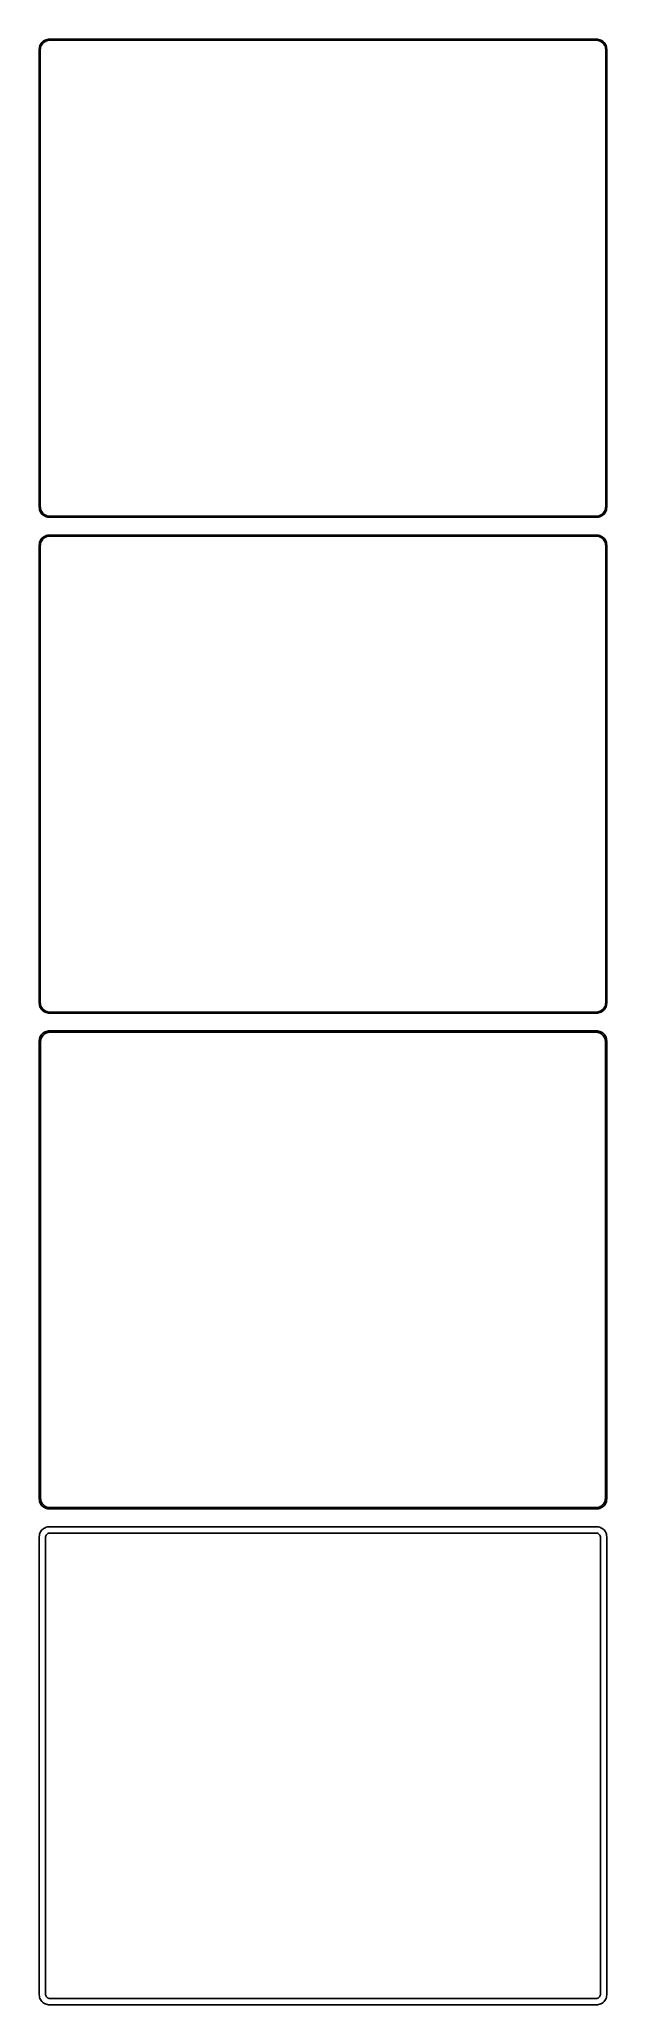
# Model space of a CAD drawing. Header units: metres. Extents: x -142 to 142, y 876 to 1863.
import ezdxf

# ---------------------------------------------------------------- set-up
doc = ezdxf.new("R2010")
doc.units = ezdxf.units.M

msp = doc.modelspace()

# ---------------------------------------------------------------- linework, layer by layer
for p, q in [((-142.461, 1858.63), (-142.5, 1858)), ((-142.5, 1858), (-142.5, 1628)), ((-142.343, 1859.24), (-142.461, 1858.63)), ((-142.149, 1859.84), (-142.343, 1859.24)), ((-141.882, 1860.41), (-142.149, 1859.84)), ((-142, 1857.75), (-141.963, 1858.35)), ((-142, 1628.25), (-142, 1857.75)), ((-141.963, 1858.35), (-141.851, 1858.93)), ((-141.545, 1860.94), (-141.882, 1860.41)), ((-141.851, 1858.93), (-141.666, 1859.5)), ((-141.666, 1859.5), (-141.412, 1860.04)), ((-141.145, 1861.42), (-141.545, 1860.94)), ((-141.412, 1860.04), (-141.093, 1860.54)), ((-140.687, 1861.85), (-141.145, 1861.42)), ((-141.093, 1860.54), (-140.713, 1861)), ((-140.713, 1861), (-140.278, 1861.41)), ((-140.179, 1862.22), (-140.687, 1861.85)), ((-140.278, 1861.41), (-139.795, 1861.76)), ((-139.629, 1862.52), (-140.179, 1862.22)), ((-139.795, 1861.76), (-139.272, 1862.05)), ((-139.045, 1862.76), (-139.629, 1862.52)), ((-139.272, 1862.05), (-138.718, 1862.27)), ((-138.437, 1862.91), (-139.045, 1862.76)), ((-138.718, 1862.27), (-138.14, 1862.42)), ((-137.814, 1862.99), (-138.437, 1862.91)), ((-138.14, 1862.42), (-137.548, 1862.49)), ((137.814, 1862.99), (-137.814, 1862.99)), ((-137.548, 1862.49), (137.548, 1862.49)), ((137.548, 1862.49), (138.14, 1862.42)), ((138.437, 1862.91), (137.814, 1862.99)), ((138.14, 1862.42), (138.718, 1862.27)), ((139.045, 1862.76), (138.437, 1862.91)), ((138.718, 1862.27), (139.272, 1862.05)), ((139.629, 1862.52), (139.045, 1862.76)), ((139.272, 1862.05), (139.795, 1861.76)), ((140.179, 1862.22), (139.629, 1862.52)), ((139.795, 1861.76), (140.278, 1861.41)), ((140.687, 1861.85), (140.179, 1862.22)), ((140.278, 1861.41), (140.713, 1861)), ((141.145, 1861.42), (140.687, 1861.85)), ((140.713, 1861), (141.093, 1860.54)), ((141.093, 1860.54), (141.412, 1860.04)), ((141.545, 1860.94), (141.145, 1861.42)), ((141.412, 1860.04), (141.666, 1859.5)), ((141.882, 1860.41), (141.545, 1860.94)), ((141.666, 1859.5), (141.851, 1858.93)), ((141.851, 1858.93), (141.963, 1858.35)), ((142.149, 1859.84), (141.882, 1860.41)), ((141.963, 1858.35), (142, 1857.75)), ((142, 1857.75), (142, 1628.25)), ((142.343, 1859.24), (142.149, 1859.84)), ((142.461, 1858.63), (142.343, 1859.24)), ((142.5, 1858), (142.461, 1858.63)), ((142.5, 1628), (142.5, 1858)), ((-142.5, 1628), (-142.461, 1627.37)), ((-142.461, 1627.37), (-142.343, 1626.76)), ((-142.343, 1626.76), (-142.149, 1626.16)), ((-142.149, 1626.16), (-141.882, 1625.59)), ((-141.963, 1627.65), (-142, 1628.25)), ((-141.851, 1627.07), (-141.963, 1627.65)), ((-141.882, 1625.59), (-141.545, 1625.06)), ((-141.666, 1626.5), (-141.851, 1627.07)), ((-141.412, 1625.96), (-141.666, 1626.5)), ((-141.545, 1625.06), (-141.145, 1624.58)), ((-141.093, 1625.46), (-141.412, 1625.96)), ((-141.145, 1624.58), (-140.687, 1624.15)), ((-140.713, 1625), (-141.093, 1625.46)), ((-140.278, 1624.59), (-140.713, 1625)), ((-140.687, 1624.15), (-140.179, 1623.78)), ((-139.795, 1624.24), (-140.278, 1624.59)), ((-140.179, 1623.78), (-139.629, 1623.48)), ((-139.272, 1623.95), (-139.795, 1624.24)), ((-139.629, 1623.48), (-139.045, 1623.24)), ((-138.718, 1623.73), (-139.272, 1623.95)), ((-139.045, 1623.24), (-138.437, 1623.09)), ((-138.14, 1623.58), (-138.718, 1623.73)), ((-138.437, 1623.09), (-137.814, 1623.01)), ((-137.548, 1623.51), (-138.14, 1623.58)), ((-137.814, 1623.01), (137.814, 1623.01)), ((137.548, 1623.51), (-137.548, 1623.51)), ((138.14, 1623.58), (137.548, 1623.51)), ((137.814, 1623.01), (138.437, 1623.09)), ((138.718, 1623.73), (138.14, 1623.58)), ((138.437, 1623.09), (139.045, 1623.24)), ((139.272, 1623.95), (138.718, 1623.73)), ((139.045, 1623.24), (139.629, 1623.48)), ((139.795, 1624.24), (139.272, 1623.95)), ((139.629, 1623.48), (140.179, 1623.78)), ((140.278, 1624.59), (139.795, 1624.24)), ((140.179, 1623.78), (140.687, 1624.15)), ((140.713, 1625), (140.278, 1624.59)), ((140.687, 1624.15), (141.145, 1624.58)), ((141.093, 1625.46), (140.713, 1625)), ((141.412, 1625.96), (141.093, 1625.46)), ((141.145, 1624.58), (141.545, 1625.06)), ((141.666, 1626.5), (141.412, 1625.96)), ((141.545, 1625.06), (141.882, 1625.59)), ((141.851, 1627.07), (141.666, 1626.5)), ((141.963, 1627.65), (141.851, 1627.07)), ((141.882, 1625.59), (142.149, 1626.16)), ((142, 1628.25), (141.963, 1627.65)), ((142.149, 1626.16), (142.343, 1626.76)), ((142.343, 1626.76), (142.461, 1627.37)), ((142.461, 1627.37), (142.5, 1628)), ((-142.461, 1609.63), (-142.5, 1609)), ((-142.5, 1609), (-142.5, 1379)), ((-142.343, 1610.24), (-142.461, 1609.63)), ((-142.149, 1610.84), (-142.343, 1610.24)), ((-141.882, 1611.41), (-142.149, 1610.84)), ((-142, 1608.75), (-141.963, 1609.35)), ((-141.963, 1609.35), (-141.851, 1609.93)), ((-141.545, 1611.94), (-141.882, 1611.41)), ((-141.851, 1609.93), (-141.666, 1610.5)), ((-141.666, 1610.5), (-141.412, 1611.04)), ((-141.145, 1612.42), (-141.545, 1611.94)), ((-141.412, 1611.04), (-141.093, 1611.54)), ((-140.687, 1612.85), (-141.145, 1612.42)), ((-141.093, 1611.54), (-140.713, 1612)), ((-140.713, 1612), (-140.278, 1612.41)), ((-140.179, 1613.22), (-140.687, 1612.85)), ((-140.278, 1612.41), (-139.795, 1612.76)), ((-139.629, 1613.52), (-140.179, 1613.22)), ((-139.795, 1612.76), (-139.272, 1613.05)), ((-139.045, 1613.76), (-139.629, 1613.52)), ((-139.272, 1613.05), (-138.718, 1613.27)), ((-138.437, 1613.91), (-139.045, 1613.76)), ((-138.718, 1613.27), (-138.14, 1613.42)), ((-137.814, 1613.99), (-138.437, 1613.91)), ((-138.14, 1613.42), (-137.548, 1613.49)), ((137.814, 1613.99), (-137.814, 1613.99)), ((-137.548, 1613.49), (137.548, 1613.49)), ((137.548, 1613.49), (138.14, 1613.42)), ((138.437, 1613.91), (137.814, 1613.99)), ((138.14, 1613.42), (138.718, 1613.27)), ((139.045, 1613.76), (138.437, 1613.91)), ((138.718, 1613.27), (139.272, 1613.05)), ((139.629, 1613.52), (139.045, 1613.76)), ((139.272, 1613.05), (139.795, 1612.76)), ((140.179, 1613.22), (139.629, 1613.52)), ((139.795, 1612.76), (140.278, 1612.41)), ((140.687, 1612.85), (140.179, 1613.22)), ((140.278, 1612.41), (140.713, 1612)), ((141.145, 1612.42), (140.687, 1612.85)), ((140.713, 1612), (141.093, 1611.54)), ((141.093, 1611.54), (141.412, 1611.04)), ((141.545, 1611.94), (141.145, 1612.42)), ((141.412, 1611.04), (141.666, 1610.5)), ((141.882, 1611.41), (141.545, 1611.94)), ((141.666, 1610.5), (141.851, 1609.93)), ((141.851, 1609.93), (141.963, 1609.35)), ((142.149, 1610.84), (141.882, 1611.41)), ((141.963, 1609.35), (142, 1608.75)), ((142.343, 1610.24), (142.149, 1610.84)), ((142.461, 1609.63), (142.343, 1610.24)), ((142.5, 1609), (142.461, 1609.63)), ((142.5, 1379), (142.5, 1609)), ((-142, 1379.25), (-142, 1608.75)), ((142, 1608.75), (142, 1379.25)), ((-142.5, 1379), (-142.461, 1378.37)), ((-142.461, 1378.37), (-142.343, 1377.76)), ((-142.343, 1377.76), (-142.149, 1377.16)), ((-142.149, 1377.16), (-141.882, 1376.59)), ((-141.963, 1378.65), (-142, 1379.25)), ((-141.851, 1378.07), (-141.963, 1378.65)), ((-141.882, 1376.59), (-141.545, 1376.06)), ((-141.666, 1377.5), (-141.851, 1378.07)), ((-141.412, 1376.96), (-141.666, 1377.5)), ((-141.545, 1376.06), (-141.145, 1375.58)), ((-141.093, 1376.46), (-141.412, 1376.96)), ((-141.145, 1375.58), (-140.687, 1375.15)), ((-140.713, 1376), (-141.093, 1376.46)), ((-140.278, 1375.59), (-140.713, 1376)), ((-140.687, 1375.15), (-140.179, 1374.78)), ((-139.795, 1375.24), (-140.278, 1375.59)), ((-140.179, 1374.78), (-139.629, 1374.48)), ((-139.272, 1374.95), (-139.795, 1375.24)), ((-139.629, 1374.48), (-139.045, 1374.24)), ((-138.718, 1374.73), (-139.272, 1374.95)), ((-139.045, 1374.24), (-138.437, 1374.09)), ((-138.14, 1374.58), (-138.718, 1374.73)), ((-138.437, 1374.09), (-137.814, 1374.01)), ((-137.548, 1374.51), (-138.14, 1374.58)), ((-137.814, 1374.01), (137.814, 1374.01)), ((137.548, 1374.51), (-137.548, 1374.51)), ((138.14, 1374.58), (137.548, 1374.51)), ((137.814, 1374.01), (138.437, 1374.09)), ((138.718, 1374.73), (138.14, 1374.58)), ((138.437, 1374.09), (139.045, 1374.24)), ((139.272, 1374.95), (138.718, 1374.73)), ((139.045, 1374.24), (139.629, 1374.48)), ((139.795, 1375.24), (139.272, 1374.95)), ((139.629, 1374.48), (140.179, 1374.78)), ((140.278, 1375.59), (139.795, 1375.24)), ((140.179, 1374.78), (140.687, 1375.15)), ((140.713, 1376), (140.278, 1375.59)), ((140.687, 1375.15), (141.145, 1375.58)), ((141.093, 1376.46), (140.713, 1376)), ((141.412, 1376.96), (141.093, 1376.46)), ((141.145, 1375.58), (141.545, 1376.06)), ((141.666, 1377.5), (141.412, 1376.96)), ((141.545, 1376.06), (141.882, 1376.59)), ((141.851, 1378.07), (141.666, 1377.5)), ((141.963, 1378.65), (141.851, 1378.07)), ((141.882, 1376.59), (142.149, 1377.16)), ((142, 1379.25), (141.963, 1378.65)), ((142.149, 1377.16), (142.343, 1377.76)), ((142.343, 1377.76), (142.461, 1378.37)), ((142.461, 1378.37), (142.5, 1379)), ((-141.882, 1362.41), (-142.149, 1361.84)), ((-141.545, 1362.94), (-141.882, 1362.41)), ((-141.145, 1363.42), (-141.545, 1362.94)), ((-141.262, 1361.96), (-140.954, 1362.44)), ((-140.687, 1363.85), (-141.145, 1363.42)), ((-140.954, 1362.44), (-140.588, 1362.88)), ((-140.179, 1364.22), (-140.687, 1363.85)), ((-140.588, 1362.88), (-140.168, 1363.28)), ((-139.629, 1364.52), (-140.179, 1364.22)), ((-140.168, 1363.28), (-139.703, 1363.62)), ((-139.703, 1363.62), (-139.199, 1363.89)), ((-139.045, 1364.76), (-139.629, 1364.52)), ((-139.199, 1363.89), (-138.665, 1364.1)), ((-138.437, 1364.91), (-139.045, 1364.76)), ((-138.665, 1364.1), (-138.108, 1364.25)), ((-137.814, 1364.99), (-138.437, 1364.91)), ((-138.108, 1364.25), (-137.537, 1364.32)), ((137.814, 1364.99), (-137.814, 1364.99)), ((-137.537, 1364.32), (137.537, 1364.32)), ((137.537, 1364.32), (138.108, 1364.25)), ((138.437, 1364.91), (137.814, 1364.99)), ((138.108, 1364.25), (138.665, 1364.1)), ((139.045, 1364.76), (138.437, 1364.91)), ((138.665, 1364.1), (139.199, 1363.89)), ((139.629, 1364.52), (139.045, 1364.76)), ((139.199, 1363.89), (139.703, 1363.62)), ((140.179, 1364.22), (139.629, 1364.52)), ((139.703, 1363.62), (140.168, 1363.28)), ((140.168, 1363.28), (140.588, 1362.88)), ((140.687, 1363.85), (140.179, 1364.22)), ((140.588, 1362.88), (140.954, 1362.44)), ((141.145, 1363.42), (140.687, 1363.85)), ((140.954, 1362.44), (141.262, 1361.96)), ((141.545, 1362.94), (141.145, 1363.42)), ((141.882, 1362.41), (141.545, 1362.94)), ((142.149, 1361.84), (141.882, 1362.41)), ((-142.461, 1360.63), (-142.5, 1360)), ((-142.5, 1360), (-142.5, 1130)), ((-142.343, 1361.24), (-142.461, 1360.63)), ((-142.149, 1361.84), (-142.343, 1361.24)), ((-141.828, 1359.75), (-141.792, 1360.32)), ((-141.828, 1130.25), (-141.828, 1359.75)), ((-141.792, 1360.32), (-141.685, 1360.89)), ((-141.685, 1360.89), (-141.507, 1361.44)), ((-141.507, 1361.44), (-141.262, 1361.96)), ((141.262, 1361.96), (141.507, 1361.44)), ((141.507, 1361.44), (141.685, 1360.89)), ((141.685, 1360.89), (141.792, 1360.32)), ((141.792, 1360.32), (141.828, 1359.75)), ((141.828, 1359.75), (141.828, 1130.25)), ((142.343, 1361.24), (142.149, 1361.84)), ((142.461, 1360.63), (142.343, 1361.24)), ((142.5, 1360), (142.461, 1360.63)), ((142.5, 1130), (142.5, 1360)), ((-142.5, 1130), (-142.461, 1129.37)), ((-142.461, 1129.37), (-142.343, 1128.76)), ((-142.343, 1128.76), (-142.149, 1128.16)), ((-142.149, 1128.16), (-141.882, 1127.59)), ((-141.882, 1127.59), (-141.545, 1127.06)), ((-141.792, 1129.68), (-141.828, 1130.25)), ((-141.685, 1129.11), (-141.792, 1129.68)), ((-141.507, 1128.56), (-141.685, 1129.11)), ((-141.545, 1127.06), (-141.145, 1126.58)), ((-141.262, 1128.04), (-141.507, 1128.56)), ((-140.954, 1127.56), (-141.262, 1128.04)), ((-141.145, 1126.58), (-140.687, 1126.15)), ((-140.588, 1127.12), (-140.954, 1127.56)), ((-140.687, 1126.15), (-140.179, 1125.78)), ((-140.168, 1126.72), (-140.588, 1127.12)), ((-140.179, 1125.78), (-139.629, 1125.48)), ((-139.703, 1126.38), (-140.168, 1126.72)), ((-139.199, 1126.11), (-139.703, 1126.38)), ((-139.629, 1125.48), (-139.045, 1125.24)), ((-138.665, 1125.9), (-139.199, 1126.11)), ((-139.045, 1125.24), (-138.437, 1125.09)), ((-138.108, 1125.75), (-138.665, 1125.9)), ((-137.537, 1125.68), (-138.108, 1125.75)), ((137.537, 1125.68), (-137.537, 1125.68)), ((138.108, 1125.75), (137.537, 1125.68)), ((138.665, 1125.9), (138.108, 1125.75)), ((138.437, 1125.09), (139.045, 1125.24)), ((139.199, 1126.11), (138.665, 1125.9)), ((139.045, 1125.24), (139.629, 1125.48)), ((139.703, 1126.38), (139.199, 1126.11)), ((139.629, 1125.48), (140.179, 1125.78)), ((140.168, 1126.72), (139.703, 1126.38)), ((140.588, 1127.12), (140.168, 1126.72)), ((140.179, 1125.78), (140.687, 1126.15)), ((140.954, 1127.56), (140.588, 1127.12)), ((140.687, 1126.15), (141.145, 1126.58)), ((141.262, 1128.04), (140.954, 1127.56)), ((141.145, 1126.58), (141.545, 1127.06)), ((141.507, 1128.56), (141.262, 1128.04)), ((141.685, 1129.11), (141.507, 1128.56)), ((141.545, 1127.06), (141.882, 1127.59)), ((141.792, 1129.68), (141.685, 1129.11)), ((141.828, 1130.25), (141.792, 1129.68)), ((141.882, 1127.59), (142.149, 1128.16)), ((142.149, 1128.16), (142.343, 1128.76)), ((142.343, 1128.76), (142.461, 1129.37)), ((142.461, 1129.37), (142.5, 1130)), ((-139.629, 1115.52), (-140.179, 1115.22)), ((-139.045, 1115.76), (-139.629, 1115.52)), ((-138.437, 1115.91), (-139.045, 1115.76)), ((-138.437, 1125.09), (-137.814, 1125.01)), ((-137.814, 1115.99), (-138.437, 1115.91)), ((-137.814, 1125.01), (137.814, 1125.01)), ((137.814, 1115.99), (-137.814, 1115.99)), ((137.814, 1125.01), (138.437, 1125.09)), ((138.437, 1115.91), (137.814, 1115.99)), ((139.045, 1115.76), (138.437, 1115.91)), ((139.629, 1115.52), (139.045, 1115.76)), ((140.179, 1115.22), (139.629, 1115.52)), ((-142.461, 1111.63), (-142.5, 1111)), ((-142.5, 1111), (-142.5, 881)), ((-142.343, 1112.24), (-142.461, 1111.63)), ((-142.149, 1112.84), (-142.343, 1112.24)), ((-141.882, 1113.41), (-142.149, 1112.84)), ((-141.545, 1113.94), (-141.882, 1113.41)), ((-141.145, 1114.42), (-141.545, 1113.94)), ((-140.687, 1114.85), (-141.145, 1114.42)), ((-140.179, 1115.22), (-140.687, 1114.85)), ((-139.36, 1110.75), (-139.343, 1111.01)), ((-139.36, 881.25), (-139.36, 1110.75)), ((-139.343, 1111.01), (-139.293, 1111.27)), ((-139.293, 1111.27), (-139.211, 1111.53)), ((-139.211, 1111.53), (-139.099, 1111.77)), ((-139.099, 1111.77), (-138.957, 1111.99)), ((-138.957, 1111.99), (-138.788, 1112.19)), ((-138.788, 1112.19), (-138.595, 1112.38)), ((-138.595, 1112.38), (-138.38, 1112.53)), ((-138.38, 1112.53), (-138.148, 1112.66)), ((-138.148, 1112.66), (-137.902, 1112.76)), ((-137.902, 1112.76), (-137.645, 1112.82)), ((-137.645, 1112.82), (-137.382, 1112.86)), ((-137.382, 1112.86), (137.382, 1112.86)), ((137.382, 1112.86), (137.645, 1112.82)), ((137.645, 1112.82), (137.902, 1112.76)), ((137.902, 1112.76), (138.148, 1112.66)), ((138.148, 1112.66), (138.38, 1112.53)), ((138.38, 1112.53), (138.595, 1112.38)), ((138.595, 1112.38), (138.788, 1112.19)), ((138.788, 1112.19), (138.957, 1111.99)), ((138.957, 1111.99), (139.099, 1111.77)), ((139.099, 1111.77), (139.211, 1111.53)), ((139.211, 1111.53), (139.293, 1111.27)), ((139.293, 1111.27), (139.343, 1111.01)), ((139.343, 1111.01), (139.36, 1110.75)), ((139.36, 1110.75), (139.36, 881.25)), ((140.687, 1114.85), (140.179, 1115.22)), ((141.145, 1114.42), (140.687, 1114.85)), ((141.545, 1113.94), (141.145, 1114.42)), ((141.882, 1113.41), (141.545, 1113.94)), ((142.149, 1112.84), (141.882, 1113.41)), ((142.343, 1112.24), (142.149, 1112.84)), ((142.461, 1111.63), (142.343, 1112.24)), ((142.5, 1111), (142.461, 1111.63)), ((142.5, 881), (142.5, 1111)), ((-142.5, 881), (-142.461, 880.373)), ((-142.461, 880.373), (-142.343, 879.757)), ((-142.343, 879.757), (-142.149, 879.159)), ((-142.149, 879.159), (-141.882, 878.591)), ((-141.882, 878.591), (-141.545, 878.061)), ((-139.343, 880.986), (-139.36, 881.25)), ((-139.293, 880.725), (-139.343, 880.986)), ((-139.211, 880.473), (-139.293, 880.725)), ((-139.099, 880.234), (-139.211, 880.473)), ((-138.957, 880.01), (-139.099, 880.234)), ((-138.788, 879.806), (-138.957, 880.01)), ((-138.595, 879.624), (-138.788, 879.806)), ((-138.38, 879.469), (-138.595, 879.624)), ((-138.148, 879.341), (-138.38, 879.469)), ((-137.902, 879.244), (-138.148, 879.341)), ((-137.645, 879.178), (-137.902, 879.244)), ((-137.382, 879.145), (-137.645, 879.178)), ((137.382, 879.145), (-137.382, 879.145)), ((137.645, 879.178), (137.382, 879.145)), ((137.902, 879.244), (137.645, 879.178)), ((138.148, 879.341), (137.902, 879.244)), ((138.38, 879.469), (138.148, 879.341)), ((138.595, 879.624), (138.38, 879.469)), ((138.788, 879.806), (138.595, 879.624)), ((138.957, 880.01), (138.788, 879.806)), ((139.099, 880.234), (138.957, 880.01)), ((139.211, 880.473), (139.099, 880.234)), ((139.293, 880.725), (139.211, 880.473)), ((139.343, 880.986), (139.293, 880.725)), ((139.36, 881.25), (139.343, 880.986)), ((141.545, 878.061), (141.882, 878.591)), ((141.882, 878.591), (142.149, 879.159)), ((142.149, 879.159), (142.343, 879.757)), ((142.343, 879.757), (142.461, 880.373)), ((142.461, 880.373), (142.5, 881)), ((-141.545, 878.061), (-141.145, 877.577)), ((-141.145, 877.577), (-140.687, 877.147)), ((-140.687, 877.147), (-140.179, 876.778)), ((-140.179, 876.778), (-139.629, 876.476)), ((-139.629, 876.476), (-139.045, 876.245)), ((-139.045, 876.245), (-138.437, 876.089)), ((-138.437, 876.089), (-137.814, 876.01)), ((-137.814, 876.01), (137.814, 876.01)), ((137.814, 876.01), (138.437, 876.089)), ((138.437, 876.089), (139.045, 876.245)), ((139.045, 876.245), (139.629, 876.476)), ((139.629, 876.476), (140.179, 876.778)), ((140.179, 876.778), (140.687, 877.147)), ((140.687, 877.147), (141.145, 877.577)), ((141.145, 877.577), (141.545, 878.061))]:
    msp.add_line(p, q)

doc.saveas('drawing.dxf')
